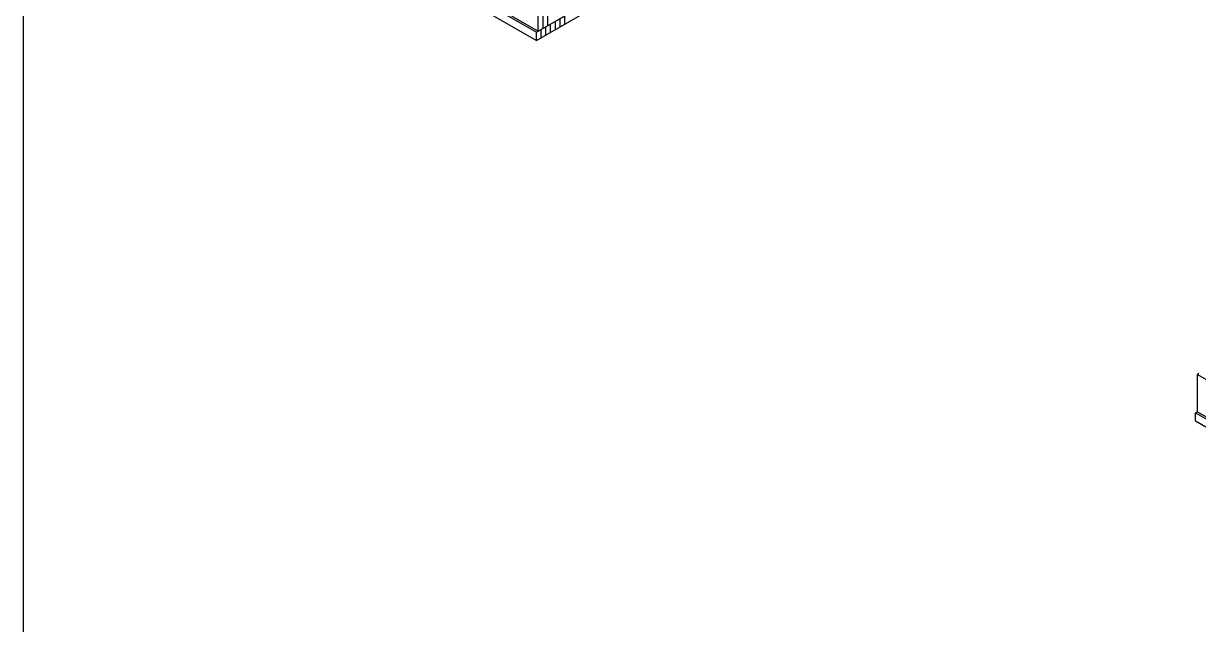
# Model space of a CAD drawing. Header units: inches. Extents: x 0.3 to 16.2, y 0.3 to 11.4.
# Drawn here: x 0.315 to 5.116, y 4.022 to 6.479 of the extents above; entities that cross this region are included whole.
import ezdxf

# ---------------------------------------------------------------- set-up
doc = ezdxf.new("R2010")
doc.units = ezdxf.units.IN
doc.header["$LTSCALE"] = 0.009843
doc.header["$MEASUREMENT"] = 0
doc.layers.add('GEOMETRY', color=7, linetype='Continuous')

msp = doc.modelspace()

# ---------------------------------------------------------------- linework, layer by layer
at = {"layer": 'GEOMETRY'}
for p, q in [((2.411, 6.4425), (3.9295, 7.3193)), ((2.411, 6.4425), (3.9295, 7.3193)), ((2.411, 6.4091), (3.9587, 7.3024)), ((2.4181, 6.4469), (3.9295, 7.3193)), ((1.0031, 7.2555), (2.411, 6.4425)), ((1.0031, 7.2555), (2.411, 6.4425)), ((1.0181, 7.2555), (2.4181, 6.4469)), ((1.0031, 7.2217), (2.411, 6.4091)), ((2.4181, 6.4469), (2.4181, 6.5988)), ((2.4378, 6.4583), (2.4378, 6.6098)), ((2.4571, 6.4693), (2.4571, 6.6213)), ((2.4886, 6.4535), (2.4886, 6.4874)), ((2.5079, 6.465), (2.5079, 6.4984)), ((2.5272, 6.476), (2.5272, 6.5098)), ((2.411, 6.4091), (2.411, 6.4425)), ((2.4303, 6.4201), (2.4303, 6.4539)), ((2.4496, 6.4311), (2.4496, 6.465)), ((2.4689, 6.4425), (2.4689, 6.4764)), ((5.1181, 5.0472), (5.1118, 5.0437)), ((5.1118, 5.0437), (6.5122, 4.235)), ((5.1118, 5.0437), (6.5122, 4.235)), ((5.1118, 4.8917), (5.1118, 5.0437)), ((5.1118, 4.8917), (5.1047, 4.8874)), ((5.1047, 4.8874), (6.5122, 4.0748)), ((5.1047, 4.8874), (6.5122, 4.0748)), ((5.1047, 4.8539), (5.1047, 4.8874)), ((5.1047, 4.8539), (6.5122, 4.0409)), ((5.1118, 4.8917), (6.5122, 4.0835))]:
    msp.add_line(p, q, dxfattribs=at)
msp.add_lwpolyline([(0.315, 11.378), (16.2205, 11.378), (16.2205, 0.315), (0.315, 0.315), (0.315, 11.378)], dxfattribs=at)

doc.saveas('drawing.dxf')
